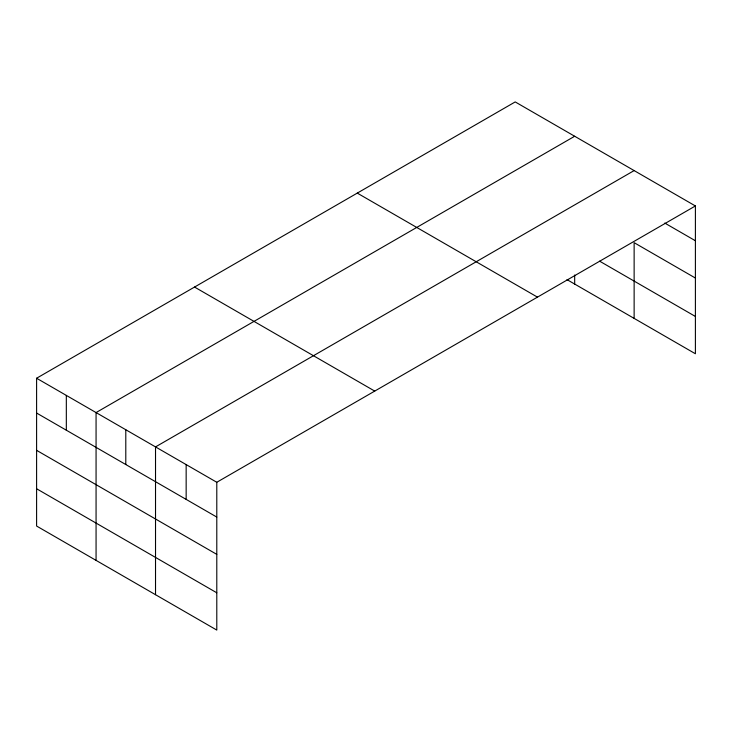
<?xml version="1.0" encoding="UTF-8"?>
<svg xmlns="http://www.w3.org/2000/svg" width="732" height="732" viewBox="0 0 732 732"><rect width="100%" height="100%" fill="white"/><g stroke="black" fill="none" stroke-linecap="round" stroke-linejoin="round"><path stroke-width="1.1" d="M695.4 205.957L515.209 101.922L36.6 378.243L36.6 526.043L216.791 630.078L216.791 482.278L695.4 205.957L695.4 353.757L566.998 279.624M574.675 136.253L96.066 412.573L96.066 560.373M634.132 170.583L155.523 446.904L155.523 594.704M664.766 223.068L695.4 240.755M695.4 278.041L634.132 242.676L634.132 318.383M599.609 261.159L695.4 316.462M357.271 193.111L537.462 297.137M194.538 287.054L374.729 391.089M36.6 378.243L216.791 482.278M36.6 413.04L216.791 517.076M36.6 450.336L216.791 554.371M36.6 488.756L216.791 592.792M574.675 275.012L574.675 284.053M186.157 464.591L186.157 499.389M125.794 429.739L125.794 464.536M66.328 395.408L66.328 430.206"/></g></svg>
